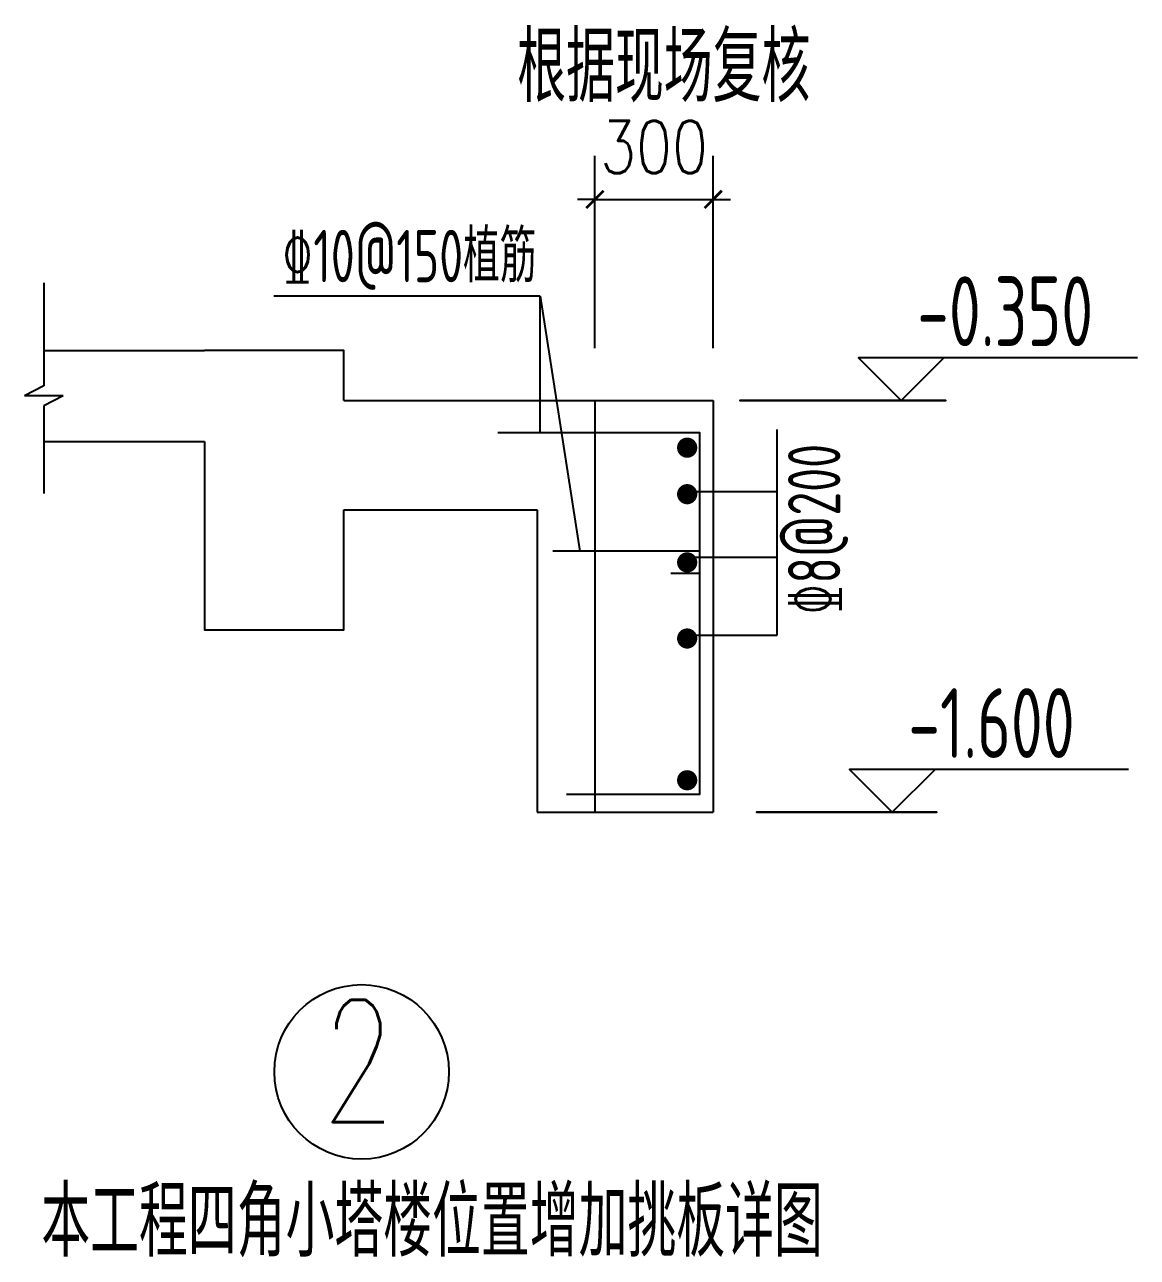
# Model space of a CAD drawing. Header units: millimetres. Extents: x 2998490 to 15040601, y 444546 to 7822218.
# Drawn here: x 14249360 to 14255739, y 7716222 to 7723286 of the extents above; entities that cross this region are included whole.
import ezdxf
from ezdxf.enums import TextEntityAlignment as Align

# ---------------------------------------------------------------- set-up
doc = ezdxf.new("R2010")
doc.units = ezdxf.units.MM
doc.header["$LTSCALE"] = 2000
doc.layers.add('3-ban', color=84, linetype='Continuous')
doc.styles.add('DIM_FONT', font='SIMPLEX', dxfattribs={"width": 0.8, "bigfont": 'HZTXT'})
doc.styles.add('STYLE3', font='tj-romans1.shx', dxfattribs={"width": 0.7, "bigfont": 'tj-hztxt1.shx'})
doc.styles.add('TSSD_Rein', font='Tssdeng.shx', dxfattribs={"width": 0.7, "bigfont": 'hztxt.shx'})
doc.dimstyles.new('DIMN100', dxfattribs={"dimtxt": 300, "dimasz": 100, "dimexe": 250, "dimexo": 300, "dimgap": 150, "dimtad": 1, "dimdec": 0, "dimzin": 0, "dimdsep": 46, "dimtxsty": 'DIM_FONT', "dimblk": 'ARCHTICK', "dimcen": 0.09, "dimclrt": 7, "dimazin": 2, "dimtfac": 1, "dimtdec": 0, "dimtix": 1, "dimtmove": 2, "dimatfit": 3, "dimldrblk": 'ARCHTICK', "dimfxl": 0, "dimtolj": 1, "dimtzin": 0, "dimarcsym": 0})

# ---------------------------------------------------------------- blocks, each defined once
blk = doc.blocks.new('_ArchTick')
at = {"color": 0, "linetype": 'ByBlock', "const_width": 0.15}
blk.add_lwpolyline([(-0.5, -0.5), (0.5, 0.5)], dxfattribs=at)
blk = doc.blocks.new('*D2060')
at = {"layer": '3-ban', "color": 0, "lineweight": -2}
for p, q in [((14252629, 7721432.8), (14252629, 7722534.8)), ((14253307.1, 7721432.8), (14253307.1, 7722534.8)), ((14252629, 7722284.8), (14252529, 7722284.8)), ((14252629, 7722284.8), (14253307.1, 7722284.8)), ((14253307.1, 7722284.8), (14253407.1, 7722284.8))]:
    blk.add_line(p, q, dxfattribs=at)
at = {"layer": 'Defpoints', "color": 0}
for p in [(14253307.1, 7722284.8), (14252629, 7721132.8), (14253307.1, 7721132.8)]:
    blk.add_point(p, dxfattribs=at)
at = {"layer": '3-ban', "color": 0, "lineweight": -2, "xscale": 100, "yscale": 100, "zscale": 100}
blk.add_blockref('_ArchTick', (14252629, 7722284.8), dxfattribs=at)
at = {"layer": '3-ban', "color": 0, "lineweight": -2, "xscale": 100, "yscale": 100, "zscale": 100, "rotation": 180}
blk.add_blockref('_ArchTick', (14253307.1, 7722284.8), dxfattribs=at)
at = {"layer": '3-ban', "color": 7, "insert": (14252968.1, 7722584.8), "char_height": 300, "attachment_point": 5, "style": 'DIM_FONT'}
blk.add_mtext('\\A1;300', dxfattribs=at)

msp = doc.modelspace()

# ---------------------------------------------------------------- linework, layer by layer
at = {"layer": '3-ban'}
for p, q in [((14249471.2, 7721806.9), (14249471.2, 7721216.3)), ((14252316.3, 7721729.7), (14250788.1, 7721729.7)), ((14252316.3, 7720948.9), (14252316.3, 7721729.7)), ((14252316.3, 7721729.7), (14252543.1, 7720268.4)), ((14249471.2, 7721417.7), (14250390.9, 7721417.7)), ((14249471.2, 7721216.3), (14249360.5, 7721159)), ((14249581.9, 7721159), (14249360.5, 7721159)), ((14249581.9, 7721159), (14249471.2, 7721101.7)), ((14251190.9, 7721132.8), (14252629, 7721132.8)), ((14252629, 7721132.8), (14252629, 7718772.9)), ((14252629, 7721132.8), (14253307.1, 7721132.8)), ((14253307.1, 7721132.8), (14253307.1, 7718772.9)), ((14249471.2, 7721101.7), (14249471.2, 7720599.5)), ((14253673.9, 7719787), (14253673.9, 7720965.5)), ((14249471.2, 7720897.5), (14250390.9, 7720897.5)), ((14253144.4, 7720609.9), (14253673.9, 7720609.9)), ((14251190.9, 7720506.5), (14252297.8, 7720506.5)), ((14252297.8, 7720506.5), (14252297.8, 7718772.9)), ((14253144.4, 7720234.2), (14253673.9, 7720234.2)), ((14253144.4, 7719787), (14253673.9, 7719787)), ((14252297.8, 7718772.9), (14252629, 7718772.9)), ((14252629, 7718772.9), (14253307.1, 7718772.9))]:
    msp.add_line(p, q, dxfattribs=at)
at = {"layer": '3-ban', "color": 1}
for p, q in [((14253229.1, 7720268.4), (14252387.4, 7720268.4)), ((14253229.1, 7720139.9), (14253063.7, 7720139.9))]:
    msp.add_line(p, q, dxfattribs=at)
at = {"layer": '3-ban'}
for points in [[(14251190.9, 7721132.8), (14251190.9, 7721417.7), (14250390.9, 7721417.7)], [(14255738.5, 7721377.4), (14254139.9, 7721377.4), (14254384.5, 7721132.8), (14253460.1, 7721132.8), (14254640.2, 7721132.8), (14254384.5, 7721132.8), (14254629.1, 7721377.4)], [(14250390.9, 7720897.5), (14250390.9, 7719817.7), (14251190.9, 7719817.7), (14251190.9, 7720506.5)], [(14255688.1, 7719017.6), (14254089.4, 7719017.6), (14254334, 7718772.9), (14253554.8, 7718772.9), (14254589.7, 7718772.9), (14254334, 7718772.9), (14254578.7, 7719017.6)]]:
    msp.add_lwpolyline(points, dxfattribs=at)
at = {"layer": '3-ban', "color": 1}
msp.add_lwpolyline([(14252073.7, 7720948.9), (14253229.1, 7720948.9), (14253229.1, 7718873.7), (14252466.2, 7718873.7)], dxfattribs=at)
at = {"layer": '3-ban', "color": 1, "const_width": 57.9}
for points in [[(14253129.1, 7720861.7, 1), (14253187, 7720861.7, 1)], [(14253129.1, 7720595.3, 1), (14253187, 7720595.3, 1)], [(14253129.1, 7720204.3, 1), (14253187, 7720204.3, 1)], [(14253129.1, 7719768.2, 1), (14253187, 7719768.2, 1)], [(14253129.1, 7718955.9, 1), (14253187, 7718955.9, 1)]]:
    msp.add_lwpolyline(points, format="xyb", close=True, dxfattribs=at)
at = {"layer": '3-ban', "color": 1}
msp.add_circle((14251291.9, 7717284.6), 500, dxfattribs=at)

# ---------------------------------------------------------------- texts
at = {"layer": '3-ban', "style": 'TSSD_Rein', "width": 0.7}
for s, height, p in [('根据现场复核', 400, (14252184, 7722842.4)), ('%%13210@150植筋', 300, (14250835.3, 7721809.8)), ('-0.350', 400, (14254476.4, 7721443.6)), ('-1.600', 400, (14254425.8, 7719083.7)), ('本工程四角小塔楼位置增加挑板详图', 400, (14249456, 7716225.8))]:
    msp.add_text(s, height=height, dxfattribs=at).set_placement(p)
msp.add_text('%%1328@200', height=300, rotation=90, dxfattribs=at).set_placement((14254036.2, 7719903.1))
at = {"layer": '3-ban', "color": 2, "style": 'STYLE3', "width": 0.7}
msp.add_text('2', height=700, dxfattribs=at).set_placement((14251273.1, 7717346.8), align=Align.MIDDLE_CENTER)

# ---------------------------------------------------------------- dimensions: what is measured, and where the dimension line sits
at = {"layer": '3-ban'}
dim = msp.add_linear_dim(base=(14253307.1, 7722284.8), p1=(14252629, 7721132.8), p2=(14253307.1, 7721132.8), text='300', dimstyle='DIMN100', dxfattribs=at)
dim.commit()
dim.dimension.update_dxf_attribs({"geometry": '*D2060', "text_midpoint": (14252968.1, 7722584.8)})

doc.saveas('drawing.dxf')
